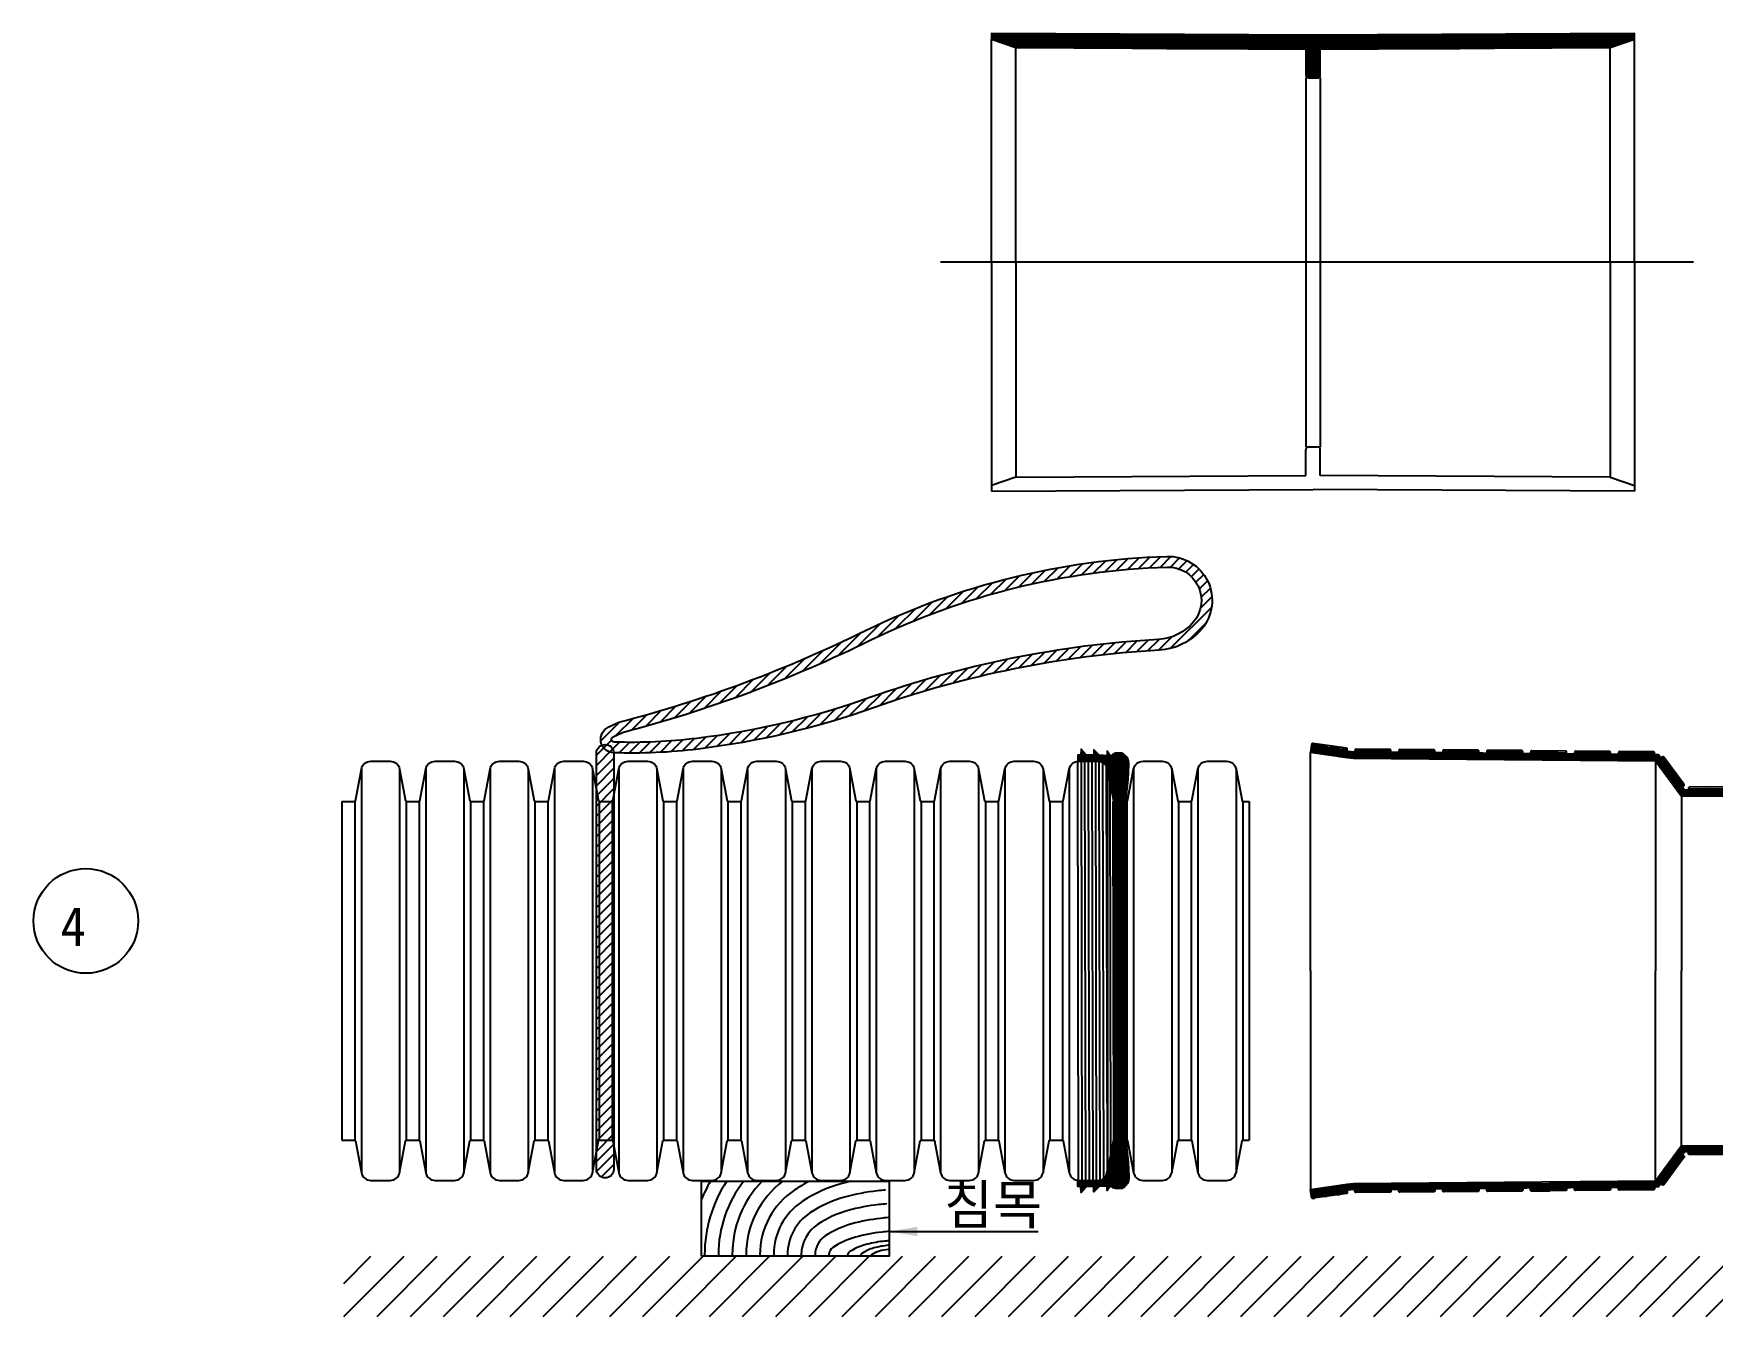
# Model space of a CAD drawing. Header units: inches. Extents: x 15 to 329, y 6 to 106.
# Drawn here: x 261.27 to 287.02, y 53.13 to 72.81 of the extents above; entities that cross this region are included whole.
import ezdxf

# ---------------------------------------------------------------- set-up
doc = ezdxf.new("R2010")
doc.units = ezdxf.units.IN
doc.header["$MEASUREMENT"] = 0
doc.linetypes.add('CENTER', pattern=[50.8, 31.75, -6.35, 6.35, -6.35])
for name, color, linetype in [('ARHT', 8, 'Continuous'), ('COCN', 1, 'Continuous'), ('CODN', 1, 'Continuous'), ('COMM', 7, 'Continuous'), ('TEXT', 3, 'Continuous')]:
    doc.layers.add(name, color=color, linetype=linetype)
doc.styles.add('돋움', font='DotumChe.TTF')

# ---------------------------------------------------------------- blocks, each defined once
blk = doc.blocks.new('*X11')
at = {"color": 0, "linetype": 'Continuous'}
for p, q in [((592.25, 290), (592.6, 290)), ((679.79, 290), (680.14, 290)), ((592.11, 289.2), (596.18, 289.2)), ((592.14, 289.4), (596.18, 289.4)), ((592.17, 289.6), (595.4, 289.6)), ((592.2, 289.8), (594, 289.8)), ((592.52, 289), (605.99, 289)), ((593.93, 288.8), (630.43, 288.8)), ((595.33, 288.6), (630.96, 288.6)), ((596.87, 288.4), (631.52, 288.4)), ((597.04, 289.2), (601.04, 289.2)), ((601.93, 289.2), (605.93, 289.2)), ((606.77, 289), (610.84, 289)), ((606.82, 289.2), (610.82, 289.2)), ((611.7, 289), (615.72, 289)), ((611.72, 289.2), (615.69, 289.2)), ((616.61, 289), (620.61, 289)), ((616.65, 289.2), (619.62, 289.2)), ((619.53, 288.2), (631.67, 288.2)), ((621.5, 289), (625.5, 289)), ((626.39, 289), (630.39, 289)), ((630.58, 288), (631.82, 288)), ((640.57, 288), (641.81, 288)), ((640.71, 288.2), (652.85, 288.2)), ((640.86, 288.4), (675.52, 288.4)), ((641.42, 288.6), (677.06, 288.6)), ((641.96, 288.8), (678.46, 288.8)), ((641.99, 289), (646, 289)), ((646.88, 289), (650.89, 289)), ((651.78, 289), (655.78, 289)), ((652.76, 289.2), (655.74, 289.2)), ((656.67, 289), (660.68, 289)), ((656.7, 289.2), (660.66, 289.2)), ((661.55, 289), (665.61, 289)), ((661.57, 289.2), (665.56, 289.2)), ((666.4, 289), (679.86, 289)), ((666.45, 289.2), (670.46, 289.2)), ((671.35, 289.2), (675.35, 289.2)), ((676.2, 289.4), (680.24, 289.4)), ((676.21, 289.2), (680.27, 289.2)), ((676.98, 289.6), (680.21, 289.6)), ((678.38, 289.8), (680.19, 289.8)), ((630.72, 287.8), (631.97, 287.8)), ((630.87, 287.6), (632.12, 287.6)), ((631.02, 287.4), (632.27, 287.4)), ((631.17, 287.2), (632.41, 287.2)), ((631.32, 287), (632.56, 287)), ((631.46, 286.8), (632.71, 286.8)), ((631.61, 286.6), (632.86, 286.6)), ((631.76, 286.4), (633.01, 286.4)), ((631.91, 286.2), (633.15, 286.2)), ((639.23, 286.2), (640.48, 286.2)), ((639.38, 286.4), (640.63, 286.4)), ((639.53, 286.6), (640.77, 286.6)), ((639.68, 286.8), (640.92, 286.8)), ((639.82, 287), (641.07, 287)), ((639.97, 287.2), (641.22, 287.2)), ((640.12, 287.4), (641.37, 287.4)), ((640.27, 287.6), (641.51, 287.6)), ((640.42, 287.8), (641.66, 287.8)), ((632.06, 286), (633.3, 286)), ((632.21, 285.8), (633.45, 285.8)), ((632.35, 285.6), (633.6, 285.6)), ((632.5, 285.4), (633.71, 285.4)), ((632.65, 285.2), (633.53, 285.2)), ((632.8, 285), (633.63, 285)), ((632.95, 284.8), (639.44, 284.8)), ((633.09, 284.6), (639.29, 284.6)), ((633.24, 284.4), (639.14, 284.4)), ((634.19, 285), (638.19, 285)), ((638.68, 285.4), (639.88, 285.4)), ((638.76, 285), (639.59, 285)), ((638.79, 285.6), (640.03, 285.6)), ((638.85, 285.2), (639.74, 285.2)), ((638.94, 285.8), (640.18, 285.8)), ((639.08, 286), (640.33, 286)), ((633.39, 284.2), (639, 284.2)), ((633.24, 245), (639.15, 245)), ((633.38, 245.2), (639, 245.2)), ((631.9, 243.2), (633.15, 243.2)), ((632.05, 243.4), (633.3, 243.4)), ((632.2, 243.6), (633.44, 243.6)), ((632.35, 243.8), (633.59, 243.8)), ((632.5, 244), (633.71, 244)), ((632.64, 244.2), (633.53, 244.2)), ((632.79, 244.4), (633.62, 244.4)), ((632.94, 244.6), (639.45, 244.6)), ((633.09, 244.8), (639.3, 244.8)), ((634.19, 244.4), (638.19, 244.4)), ((638.68, 244), (639.89, 244)), ((638.76, 244.4), (639.59, 244.4)), ((638.79, 243.8), (640.04, 243.8)), ((638.85, 244.2), (639.74, 244.2)), ((638.94, 243.6), (640.19, 243.6)), ((639.09, 243.4), (640.33, 243.4)), ((639.24, 243.2), (640.48, 243.2)), ((630.57, 241.4), (631.82, 241.4)), ((630.72, 241.6), (631.96, 241.6)), ((630.87, 241.8), (632.11, 241.8)), ((631.01, 242), (632.26, 242)), ((631.16, 242.2), (632.41, 242.2)), ((631.31, 242.4), (632.56, 242.4)), ((631.46, 242.6), (632.7, 242.6)), ((631.61, 242.8), (632.85, 242.8)), ((631.76, 243), (633, 243)), ((639.39, 243), (640.63, 243)), ((639.53, 242.8), (640.78, 242.8)), ((639.68, 242.6), (640.93, 242.6)), ((639.83, 242.4), (641.08, 242.4)), ((639.98, 242.2), (641.22, 242.2)), ((640.13, 242), (641.37, 242)), ((640.27, 241.8), (641.52, 241.8)), ((640.42, 241.6), (641.67, 241.6)), ((640.57, 241.4), (641.82, 241.4)), ((592.12, 240.2), (596.18, 240.2)), ((592.14, 240), (596.18, 240)), ((592.17, 239.8), (595.35, 239.8)), ((592.2, 239.6), (593.95, 239.6)), ((592.25, 239.4), (592.55, 239.4)), ((592.47, 240.4), (605.98, 240.4)), ((593.87, 240.6), (630.42, 240.6)), ((595.27, 240.8), (630.96, 240.8)), ((596.8, 241), (631.52, 241)), ((597.04, 240.2), (601.04, 240.2)), ((601.93, 240.2), (605.93, 240.2)), ((606.78, 240.4), (610.83, 240.4)), ((606.82, 240.2), (610.82, 240.2)), ((611.71, 240.4), (615.72, 240.4)), ((611.73, 240.2), (615.68, 240.2)), ((616.61, 240.4), (620.61, 240.4)), ((616.66, 240.2), (618.76, 240.2)), ((618.67, 241.2), (631.67, 241.2)), ((621.5, 240.4), (625.5, 240.4)), ((626.39, 240.4), (630.39, 240.4)), ((640.72, 241.2), (653.72, 241.2)), ((640.87, 241), (675.59, 241)), ((641.43, 240.8), (677.11, 240.8)), ((641.96, 240.6), (678.51, 240.6)), ((641.99, 240.4), (646, 240.4)), ((646.88, 240.4), (650.89, 240.4)), ((651.78, 240.4), (655.78, 240.4)), ((653.63, 240.2), (655.73, 240.2)), ((656.67, 240.4), (660.68, 240.4)), ((656.71, 240.2), (660.66, 240.2)), ((661.55, 240.4), (665.6, 240.4)), ((661.57, 240.2), (665.56, 240.2)), ((666.41, 240.4), (679.92, 240.4)), ((666.45, 240.2), (670.46, 240.2)), ((671.35, 240.2), (675.35, 240.2)), ((676.2, 240), (680.24, 240)), ((676.21, 240.2), (680.27, 240.2)), ((677.04, 239.8), (680.21, 239.8)), ((678.44, 239.6), (680.18, 239.6)), ((679.84, 239.4), (680.13, 239.4))]:
    blk.add_line(p, q, dxfattribs=at)
blk = doc.blocks.new('*X7')
at = {"color": 0, "linetype": 'Continuous'}
for p, q in [((678.33, 392.66), (679.78, 394.11)), ((678.33, 391.24), (680.6, 393.51)), ((678.33, 389.83), (680.75, 392.25)), ((678.33, 388.41), (680.75, 390.84)), ((678.33, 387), (680.75, 389.42)), ((678.33, 385.59), (680.75, 388.01)), ((678.33, 384.17), (680.75, 386.6)), ((678.33, 382.76), (680.75, 385.18)), ((678.33, 381.34), (680.75, 383.77)), ((678.33, 379.93), (680.75, 382.35)), ((678.33, 378.51), (680.75, 380.94)), ((678.33, 377.1), (680.75, 379.52)), ((678.33, 375.69), (680.75, 378.11)), ((678.33, 374.27), (680.75, 376.7)), ((678.33, 372.86), (680.75, 375.28)), ((678.33, 371.44), (680.75, 373.87)), ((678.33, 370.03), (680.75, 372.45)), ((678.33, 368.61), (680.75, 371.04)), ((678.33, 367.2), (680.75, 369.62)), ((678.33, 365.79), (680.75, 368.21)), ((678.33, 364.37), (680.75, 366.8)), ((678.33, 362.96), (680.75, 365.38)), ((678.33, 361.54), (680.75, 363.97)), ((678.33, 360.13), (680.75, 362.55)), ((678.33, 358.72), (680.75, 361.14)), ((678.33, 357.3), (680.75, 359.73)), ((678.33, 355.89), (680.75, 358.31)), ((678.33, 354.47), (680.75, 356.9)), ((678.33, 353.06), (680.75, 355.48)), ((678.33, 351.64), (680.75, 354.07)), ((678.33, 350.23), (680.75, 352.65)), ((678.33, 348.82), (680.75, 351.24)), ((678.33, 347.4), (680.75, 349.83)), ((678.33, 345.99), (680.75, 348.41)), ((678.33, 344.57), (680.75, 347)), ((678.33, 343.16), (680.75, 345.58)), ((678.33, 341.74), (680.75, 344.17)), ((678.33, 340.33), (680.75, 342.75)), ((678.33, 338.92), (680.75, 341.34)), ((678.33, 337.5), (680.75, 339.93)), ((678.33, 336.09), (680.75, 338.51)), ((678.36, 334.71), (680.75, 337.1)), ((679, 333.93), (680.75, 335.68))]:
    blk.add_line(p, q, dxfattribs=at)
blk = doc.blocks.new('*X5')
at = {"color": 0, "linetype": 'Continuous'}
for p, q in [((941, 571.55), (941, 573.16)), ((941.2, 571.55), (941.2, 572.93)), ((942.8, 571.55), (942.8, 573.03)), ((943, 571.55), (943, 572.84)), ((944.6, 570.14), (944.6, 572.94)), ((946, 565.96), (946, 572.73)), ((940.6, 571.55), (940.6, 572.41)), ((940.8, 571.55), (940.8, 572.41)), ((941.4, 571.55), (941.4, 572.71)), ((941.6, 571.55), (941.6, 572.48)), ((941.8, 571.55), (941.8, 572.45)), ((942, 571.55), (942, 572.44)), ((942.2, 571.55), (942.2, 572.42)), ((942.4, 571.55), (942.4, 572.41)), ((942.6, 571.55), (942.6, 572.4)), ((943.2, 571.55), (943.2, 572.65)), ((943.4, 571.55), (943.4, 572.46)), ((943.6, 571.55), (943.6, 572.39)), ((943.8, 571.54), (943.8, 572.38)), ((944, 571.47), (944, 572.37)), ((944.2, 571.33), (944.2, 572.36)), ((944.4, 571.01), (944.4, 572.34)), ((944.8, 569.26), (944.8, 572.62)), ((945, 568.36), (945, 572.33)), ((945.2, 567.43), (945.2, 572.4)), ((945.4, 566.5), (945.4, 572.56)), ((945.6, 565.96), (945.6, 572.66)), ((945.8, 565.96), (945.8, 572.71)), ((946.2, 565.96), (946.2, 572.72)), ((946.4, 565.96), (946.4, 572.67)), ((946.6, 565.96), (946.6, 572.67)), ((946.8, 565.96), (946.8, 572.56)), ((947, 565.96), (947, 572.42)), ((947.2, 566.19), (947.2, 572.23)), ((947.4, 568.23), (947.4, 571.94)), ((947.6, 570.99), (947.6, 571.28)), ((945.6, 518.79), (945.6, 565.95)), ((945.8, 518.79), (945.8, 565.95)), ((946, 518.79), (946, 565.95)), ((946.2, 518.79), (946.2, 565.95)), ((946.4, 518.79), (946.4, 565.95)), ((946.6, 518.79), (946.6, 565.95)), ((946.8, 518.79), (946.8, 565.95)), ((947, 518.79), (947, 565.95)), ((945.2, 512.34), (945.2, 517.31)), ((945.4, 512.18), (945.4, 518.24)), ((945.6, 512.08), (945.6, 518.79)), ((945.8, 512.03), (945.8, 518.79)), ((946, 512.01), (946, 518.79)), ((946.2, 512.02), (946.2, 518.79)), ((946.4, 512.07), (946.4, 518.79)), ((946.6, 512.08), (946.6, 518.79)), ((946.8, 512.18), (946.8, 518.79)), ((947, 512.32), (947, 518.79)), ((947.2, 512.51), (947.2, 518.55)), ((944.6, 511.81), (944.6, 514.6)), ((944.8, 512.12), (944.8, 515.48)), ((945, 512.41), (945, 516.38)), ((947.4, 512.8), (947.4, 516.51)), ((940.6, 512.33), (940.6, 513.19)), ((940.8, 512.33), (940.8, 513.19)), ((941, 511.58), (941, 513.19)), ((941.2, 511.81), (941.2, 513.19)), ((941.4, 512.03), (941.4, 513.19)), ((941.6, 512.26), (941.6, 513.19)), ((941.8, 512.29), (941.8, 513.19)), ((942, 512.3), (942, 513.19)), ((942.2, 512.32), (942.2, 513.19)), ((942.4, 512.33), (942.4, 513.19)), ((942.6, 512.34), (942.6, 513.19)), ((942.8, 511.71), (942.8, 513.19)), ((943, 511.9), (943, 513.19)), ((943.2, 512.09), (943.2, 513.19)), ((943.4, 512.28), (943.4, 513.19)), ((943.6, 512.35), (943.6, 513.19)), ((943.8, 512.36), (943.8, 513.2)), ((944, 512.37), (944, 513.27)), ((944.2, 512.39), (944.2, 513.41)), ((944.4, 512.4), (944.4, 513.73)), ((947.6, 513.46), (947.6, 513.75))]:
    blk.add_line(p, q, dxfattribs=at)
blk = doc.blocks.new('*X8')
at = {"color": 0, "linetype": 'Continuous'}
for p, q in [((740.73, 416.88), (742.62, 418.77)), ((742.49, 417.22), (744.33, 419.06)), ((744.2, 417.52), (746, 419.32)), ((745.88, 417.78), (747.64, 419.54)), ((747.53, 418.02), (749.25, 419.74)), ((749.14, 418.22), (750.83, 419.91)), ((750.73, 418.39), (752.39, 420.05)), ((752.29, 418.53), (753.92, 420.16)), ((753.82, 418.65), (755.42, 420.25)), ((755.33, 418.75), (756.91, 420.32)), ((756.82, 418.82), (758.34, 420.34)), ((758.26, 418.84), (759.55, 420.14)), ((759.43, 418.61), (760.58, 419.76)), ((760.39, 418.15), (761.47, 419.23)), ((761.18, 417.53), (762.24, 418.59)), ((729.2, 413.83), (731.49, 416.12)), ((731.27, 414.49), (733.47, 416.69)), ((733.27, 415.07), (735.39, 417.2)), ((735.21, 415.6), (737.27, 417.66)), ((737.1, 416.07), (739.09, 418.07)), ((738.94, 416.5), (740.88, 418.44)), ((761.82, 416.75), (762.9, 417.83)), ((762.29, 415.81), (763.43, 416.95)), ((722.5, 411.37), (725.13, 414)), ((724.83, 412.29), (727.33, 414.79)), ((727.06, 413.11), (729.44, 415.49)), ((762.45, 413.14), (764.05, 414.74)), ((762.56, 414.66), (763.83, 415.93)), ((717.46, 409.16), (720.44, 412.14)), ((720.05, 410.34), (722.84, 413.13)), ((758.24, 407.52), (764.01, 413.28)), ((712.05, 406.58), (715.21, 409.74)), ((714.72, 407.83), (717.91, 411.02)), ((756.59, 407.28), (758.46, 409.14)), ((760.72, 408.58), (763.22, 411.08)), ((706.98, 404.34), (709.89, 407.24)), ((709.48, 405.42), (712.5, 408.44)), ((738.89, 405.14), (740.74, 406.99)), ((740.62, 405.45), (742.43, 407.27)), ((742.31, 405.73), (744.1, 407.52)), ((743.98, 405.98), (745.74, 407.75)), ((745.63, 406.22), (747.36, 407.95)), ((747.25, 406.43), (748.96, 408.14)), ((748.86, 406.62), (750.54, 408.3)), ((750.44, 406.79), (752.11, 408.45)), ((752.01, 406.94), (753.65, 408.58)), ((753.55, 407.07), (755.17, 408.69)), ((755.08, 407.18), (756.68, 408.79)), ((702.22, 402.4), (704.92, 405.1)), ((704.57, 403.34), (707.36, 406.14)), ((727.95, 402.68), (730.03, 404.76)), ((729.86, 403.17), (731.89, 405.21)), ((731.73, 403.63), (733.72, 405.63)), ((733.57, 404.05), (735.52, 406.01)), ((735.37, 404.45), (737.29, 406.36)), ((737.15, 404.81), (739.03, 406.69)), ((695.51, 399.94), (697.98, 402.4)), ((697.69, 400.71), (700.23, 403.25)), ((699.93, 401.53), (702.54, 404.14)), ((719.89, 400.28), (722.2, 402.59)), ((721.98, 400.95), (724.22, 403.2)), ((724.01, 401.57), (726.2, 403.76)), ((726, 402.15), (728.13, 404.28)), ((689.22, 397.89), (691.51, 400.18)), ((691.28, 398.53), (693.62, 400.88)), ((693.37, 399.21), (695.77, 401.62)), ((711.43, 397.47), (713.71, 399.76)), ((713.47, 398.1), (715.85, 400.48)), ((715.58, 398.8), (718.02, 401.23)), ((717.75, 399.56), (720.14, 401.94)), ((681.11, 395.44), (683.47, 397.8)), ((683.28, 396.19), (685.42, 398.34)), ((685.22, 396.72), (687.42, 398.92)), ((687.21, 397.29), (689.44, 399.53)), ((703.77, 395.47), (705.79, 397.49)), ((705.61, 395.9), (707.69, 397.98)), ((707.5, 396.38), (709.64, 398.51)), ((709.44, 396.9), (711.65, 399.11)), ((678.94, 394.68), (681.54, 397.28)), ((691.84, 393.44), (693.56, 395.16)), ((693.45, 393.64), (695.21, 395.4)), ((695.09, 393.86), (696.89, 395.66)), ((696.76, 394.12), (698.59, 395.95)), ((698.46, 394.41), (700.34, 396.28)), ((700.2, 394.73), (702.11, 396.64)), ((701.96, 395.08), (703.93, 397.04)), ((679.35, 393.68), (680.44, 394.77)), ((680.18, 393.1), (681.55, 394.47)), ((681.47, 392.97), (682.95, 394.45)), ((682.86, 392.95), (684.37, 394.46)), ((684.28, 392.96), (685.82, 394.49)), ((685.73, 392.99), (687.3, 394.56)), ((687.21, 393.05), (688.81, 394.66)), ((688.72, 393.15), (690.36, 394.79)), ((690.26, 393.27), (691.94, 394.96))]:
    blk.add_line(p, q, dxfattribs=at)

msp = doc.modelspace()

# ---------------------------------------------------------------- hatches: boundary and pattern name
at = {"layer": 'ARHT', "linetype": 'Continuous'}
h = msp.add_hatch(dxfattribs=at)
h.set_pattern_fill('ANSI31', color=256, scale=0.151346, angle=315, style=0)
h.set_pattern_definition([(0, (180.197897, 67.905239), (5e-18, 0.0189182962), [])])
edge = h.paths.add_edge_path()
edge.add_arc((280.962, 72.172), 0.0454, 270, 360)
edge.add_line((281.008, 72.172), (281.008, 72.567))
edge.add_line((281.008, 72.567), (285.457, 72.59))
edge.add_line((285.457, 72.59), (285.83, 72.722))
edge.add_line((285.83, 72.722), (285.83, 72.806))
edge.add_line((285.83, 72.806), (280.898, 72.782))
edge.add_line((280.898, 72.782), (275.966, 72.806))
edge.add_line((275.966, 72.806), (275.966, 72.722))
edge.add_line((275.966, 72.722), (276.339, 72.59))
edge.add_line((276.339, 72.59), (280.789, 72.567))
edge.add_line((280.789, 72.567), (280.789, 72.172))
edge.add_arc((280.834, 72.172), 0.0454, 180, 270)
edge.add_line((280.834, 72.126), (280.962, 72.126))
h = msp.add_hatch(dxfattribs=at)
h.set_pattern_fill('ANSI31', color=256, scale=2.882788, style=0)
h.set_pattern_definition([(45, (16.45747, 14.02185), (-0.25480487, 0.25480487), [])])
h.paths.add_polyline_path([(266.029, 53.128), (308.083, 53.128), (308.083, 54.05), (266.028, 54.05)])

# ---------------------------------------------------------------- linework, layer by layer
for p, q in [((275.966, 69.297), (275.966, 72.722)), ((285.83, 69.297), (285.83, 72.722)), ((276.339, 69.297), (276.339, 72.59)), ((285.457, 69.297), (285.457, 72.59)), ((280.789, 72.126), (280.789, 66.467)), ((281.008, 72.126), (281.008, 66.467)), ((275.966, 69.297), (275.966, 65.872)), ((276.339, 69.297), (276.339, 66.003)), ((285.457, 69.297), (285.457, 66.003)), ((285.83, 69.297), (285.83, 65.872)), ((266.3, 61.524), (266.3, 55.333)), ((266.885, 61.524), (266.885, 55.333)), ((267.287, 61.524), (267.287, 55.333)), ((267.872, 61.524), (267.872, 55.333)), ((268.274, 61.524), (268.274, 55.333)), ((268.859, 61.524), (268.859, 55.333)), ((269.261, 61.524), (269.261, 55.333)), ((269.846, 61.524), (269.846, 55.333)), ((270.248, 61.524), (270.248, 55.333)), ((270.833, 61.524), (270.833, 55.333)), ((271.235, 61.524), (271.235, 55.333)), ((271.82, 61.524), (271.82, 55.333)), ((272.223, 61.524), (272.223, 55.333)), ((272.807, 61.524), (272.807, 55.333)), ((273.21, 61.524), (273.21, 55.333)), ((273.794, 61.524), (273.794, 55.333)), ((274.197, 61.524), (274.197, 55.333)), ((274.781, 61.524), (274.781, 55.333)), ((275.184, 61.524), (275.184, 55.333)), ((275.768, 61.524), (275.768, 55.333)), ((276.171, 61.524), (276.171, 55.333)), ((276.755, 61.524), (276.755, 55.333)), ((277.158, 61.524), (277.158, 55.333)), ((277.742, 61.524), (277.742, 55.333)), ((278.145, 61.524), (278.145, 55.333)), ((278.729, 61.524), (278.729, 55.333)), ((279.132, 61.524), (279.132, 55.333)), ((279.716, 61.524), (279.716, 55.333)), ((266.001, 61.027), (266.001, 55.831)), ((266.198, 61.027), (266.198, 55.831)), ((266.988, 61.027), (266.988, 55.831)), ((267.185, 61.027), (267.185, 55.831)), ((267.975, 61.027), (267.975, 55.831)), ((268.172, 61.027), (268.172, 55.831)), ((268.962, 61.027), (268.962, 55.831)), ((269.159, 61.027), (269.159, 55.831)), ((269.949, 61.027), (269.949, 55.831)), ((270.146, 61.027), (270.146, 55.831)), ((270.936, 61.027), (270.936, 55.831)), ((271.133, 61.027), (271.133, 55.831)), ((271.923, 61.027), (271.923, 55.831)), ((272.12, 61.027), (272.12, 55.831)), ((272.91, 61.027), (272.91, 55.831)), ((273.107, 61.027), (273.107, 55.831)), ((273.897, 61.027), (273.897, 55.831)), ((274.094, 61.027), (274.094, 55.831)), ((274.884, 61.027), (274.884, 55.831)), ((275.081, 61.027), (275.081, 55.831)), ((275.871, 61.027), (275.871, 55.831)), ((276.068, 61.027), (276.068, 55.831)), ((276.858, 61.027), (276.858, 55.831)), ((277.055, 61.027), (277.055, 55.831)), ((277.845, 61.027), (277.845, 55.831)), ((277.845, 61.027), (277.845, 55.831)), ((278.042, 61.027), (278.042, 55.831)), ((278.832, 61.027), (278.832, 55.831)), ((279.029, 61.027), (279.029, 55.831)), ((279.819, 61.027), (279.819, 55.831)), ((279.917, 61.027), (279.917, 55.831))]:
    msp.add_line(p, q, dxfattribs=at)
for points in [[(277.302, 55.214), (277.288, 61.643)], [(277.357, 55.214), (277.343, 61.644)], [(277.412, 55.214), (277.398, 61.644)], [(277.467, 55.214), (277.453, 61.644)], [(277.467, 55.214), (277.453, 61.644)], [(277.522, 55.214), (277.508, 61.644)], [(277.577, 55.214), (277.563, 61.644)], [(277.632, 55.214), (277.618, 61.644)], [(277.687, 55.229), (277.673, 61.644)], [(277.742, 55.365), (277.728, 61.552)], [(277.796, 55.61), (277.784, 61.305)]]:
    msp.add_lwpolyline(points, dxfattribs=at)
for points in [[(271.653, 55.201, 0.033979), (271.519, 54.926, 0.04549)], [(271.903, 55.201, 0.14718), (271.564, 54.074, 0.002965), (271.564, 54.05, 0.04549)], [(272.164, 55.201, 0.167364), (271.776, 54.074, 0.003309), (271.776, 54.05, 0.04549)], [(272.445, 55.201, 0.195012), (271.988, 54.074, 0.003743), (271.988, 54.05, 0.04549)], [(272.765, 55.201, 0.236693), (272.2, 54.074, 0.004307), (272.2, 54.05, 0.04549)], [(273.172, 55.201, 0.02903), (272.946, 55.069, 0.251341), (272.412, 54.074, 0.005072), (272.412, 54.05, 0.04549)], [(273.815, 55.201, 0.011856), (273.652, 55.161, 0.07957), (273.063, 54.893, 0.251341), (272.624, 54.074, 0.006167), (272.624, 54.05, 0.04549)], [(274.339, 55.067, 0.005567), (274.214, 55.054, 0.038736), (273.708, 54.956, 0.07957), (273.18, 54.716, 0.251341), (272.836, 54.074, 0.007866), (272.836, 54.05, 0.04549)], [(274.358, 54.855, 0.005567), (274.238, 54.843, 0.038736), (273.764, 54.752, 0.07957), (273.298, 54.539, 0.251341), (273.048, 54.074, 0.010856), (273.049, 54.05, 0.04549)], [(274.378, 54.644, 0.005567), (274.262, 54.632, 0.038736), (273.821, 54.547, 0.07957), (273.415, 54.363, 0.251341), (273.26, 54.074, 0.017519), (273.261, 54.05, 0.04549)], [(274.397, 54.433, 0.005567), (274.286, 54.422, 0.038736), (273.877, 54.343, 0.07957), (273.532, 54.186, 0.251341), (273.472, 54.074, 0.04549), (273.474, 54.05, 0.07957)], [(274.397, 54.289, 0.007522), (274.297, 54.279, 0.038736), (274.024, 54.227, 0.07957), (273.794, 54.122, 0.24465), (273.754, 54.05, 0.251341)], [(274.397, 54.222, 0.001556), (274.38, 54.22, 0.038736), (274.162, 54.178, 0.07957), (273.978, 54.094, 0.194629), (273.948, 54.05, 0.251341)], [(274.397, 54.157, 0.002242), (274.382, 54.156, 0.038736), (274.246, 54.129, 0.07957), (274.131, 54.077, 0.191113), (274.112, 54.05, 0.251341)]]:
    msp.add_lwpolyline(points, format="xyb", dxfattribs=at)
at = {"layer": 'COCN', "linetype": 'CENTER', "ltscale": 10}
msp.add_line((286.731, 69.297), (275.181, 69.297), dxfattribs=at)
at = {"layer": 'CODN', "linetype": 'Continuous'}
msp.add_line((274.397, 54.431), (276.683, 54.431), dxfattribs=at)
at = {"layer": 'CODN'}
msp.add_circle((262.074, 59.194), 0.803, dxfattribs=at)
at = {"layer": 'CODN', "linetype": 'Continuous'}
msp.add_solid([(274.829, 54.359), (274.829, 54.504), (274.397, 54.431)], dxfattribs=at)
at = {"layer": 'COMM'}
for p, q in [((280.834, 66.467), (280.962, 66.467)), ((280.789, 66.027), (280.789, 66.422)), ((281.008, 66.027), (281.008, 66.422)), ((276.339, 66.003), (275.966, 65.872)), ((276.339, 66.003), (280.789, 66.027)), ((285.457, 66.003), (281.008, 66.027)), ((285.457, 66.003), (285.83, 65.872)), ((275.966, 65.872), (275.966, 65.788)), ((275.966, 65.788), (280.898, 65.812)), ((285.83, 65.788), (280.898, 65.812)), ((285.83, 65.872), (285.83, 65.788)), ((280.86, 58.429), (280.86, 61.783)), ((286.148, 61.651), (286.148, 58.429)), ((286.55, 61.109), (286.55, 58.429)), ((280.86, 58.429), (280.86, 55.075)), ((286.148, 55.206), (286.148, 58.429)), ((286.55, 55.748), (286.55, 58.429))]:
    msp.add_line(p, q, dxfattribs=at)
for points in [[(280.962, 72.126, 0.414214), (281.008, 72.172), (281.008, 72.567), (285.457, 72.59), (285.83, 72.722), (285.83, 72.806), (280.898, 72.782), (275.966, 72.806), (275.966, 72.722), (276.339, 72.59), (280.789, 72.567), (280.789, 72.172, 0.414214), (280.834, 72.126)], [(270.305, 62.087, 0.051172), (274.114, 63.506, -0.105305), (278.657, 64.622, -0.649262), (279.064, 63.78, -0.205755), (278.527, 63.512, 0.070843), (274.101, 62.62, -0.054588), (271.447, 61.995, -0.038682), (270.176, 61.938, -0.810965), (270.162, 62.019)], [(270.171, 57.433), (270.171, 55.379, -0.946222), (269.904, 55.379), (269.904, 57.433), (269.904, 61.773, -0.946222), (270.171, 61.773)]]:
    msp.add_lwpolyline(points, format="xyb", close=True, dxfattribs=at)
for points in [[(270.249, 62.243, 0.051377), (274.041, 63.654, -0.10532), (278.652, 64.787, -0.649262), (279.19, 63.674, -0.205755), (278.537, 63.347, 0.070843), (274.156, 62.464, -0.054588), (271.467, 61.831, -0.038682), (270.171, 61.773, -0.797913), (270.094, 62.17), (270.249, 62.243)], [(277.615, 61.643), (277.63, 61.643, -0.388398), (277.724, 61.573), (277.778, 61.333), (277.842, 61.036, 0.360911), (277.853, 61.027), (278.016, 61.027), (278.028, 61.036), (278.06, 61.365), (278.074, 61.588, 0.314516), (277.963, 61.766), (277.941, 61.766, 0.311097), (277.802, 61.729), (277.785, 61.729), (277.741, 61.798), (277.74, 61.729), (277.618, 61.736), (277.534, 61.817), (277.536, 61.736), (277.415, 61.743), (277.339, 61.829), (277.336, 61.738), (277.291, 61.738), (277.288, 61.643), (277.615, 61.643, -0.026296), (277.63, 61.643)], [(287.193, 61.247), (286.932, 61.249), (286.672, 61.247, 0.414214), (286.657, 61.232), (286.657, 61.217, -0.414214), (286.642, 61.201), (286.596, 61.201), (286.568, 61.238, -0.414214), (286.571, 61.259), (286.584, 61.268, 0.414214), (286.587, 61.29), (286.277, 61.708, 0.414214), (286.256, 61.711), (286.243, 61.702, -0.414214), (286.222, 61.705), (286.195, 61.742), (286.149, 61.743, -0.414214), (286.134, 61.758), (286.134, 61.774, 0.414214), (286.119, 61.789), (285.598, 61.793, 0.414214), (285.583, 61.778), (285.582, 61.763, -0.414214), (285.567, 61.748), (285.521, 61.748), (285.475, 61.749, -0.414214), (285.46, 61.764), (285.46, 61.779, 0.414214), (285.445, 61.795), (284.924, 61.799, 0.414214), (284.909, 61.784), (284.909, 61.769, -0.414214), (284.893, 61.754), (284.847, 61.754), (284.801, 61.755, -0.414214), (284.786, 61.77), (284.786, 61.785, 0.414214), (284.771, 61.801), (284.251, 61.805, 0.414214), (284.235, 61.79), (284.235, 61.775, -0.414214), (284.22, 61.76), (284.174, 61.76), (284.128, 61.76, -0.414214), (284.113, 61.776), (284.113, 61.791, 0.414214), (284.098, 61.807), (283.577, 61.811, 0.414214), (283.562, 61.796), (283.561, 61.781, -0.414214), (283.546, 61.765), (283.5, 61.766), (283.454, 61.766, -0.414214), (283.439, 61.782), (283.439, 61.797, 0.414214), (283.424, 61.812), (282.903, 61.817, 0.414214), (282.888, 61.802), (282.888, 61.787, -0.414214), (282.872, 61.771), (282.826, 61.772), (282.78, 61.772, -0.414214), (282.765, 61.788), (282.765, 61.803, 0.414214), (282.75, 61.818), (282.23, 61.823, 0.414214), (282.214, 61.808), (282.214, 61.792, -0.414214), (282.199, 61.777), (282.153, 61.778), (282.107, 61.778, -0.414214), (282.092, 61.793), (282.092, 61.809, 0.414214), (282.077, 61.824), (281.556, 61.829, 0.414214), (281.541, 61.814), (281.54, 61.798, -0.414214), (281.525, 61.783), (281.479, 61.787), (281.434, 61.794, -0.414214), (281.421, 61.811), (281.423, 61.826, 0.414214), (281.41, 61.843), (280.895, 61.917, 0.414214), (280.877, 61.904), (280.875, 61.889), (280.86, 61.783), (281.421, 61.703), (281.52, 61.691), (286.148, 61.651), (286.55, 61.109), (286.933, 61.111)], [(266.001, 61.027), (266.099, 61.027), (266.198, 61.027, 0.360911), (266.209, 61.036), (266.3, 61.524, -0.360911), (266.444, 61.644), (266.741, 61.644, -0.360911), (266.885, 61.524), (266.976, 61.036, 0.360911), (266.988, 61.027), (267.086, 61.027), (267.185, 61.027, 0.360911), (267.196, 61.036), (267.287, 61.524, -0.360911), (267.431, 61.644), (267.728, 61.644, -0.360911), (267.872, 61.524), (267.963, 61.036, 0.360911), (267.975, 61.027), (268.073, 61.027), (268.172, 61.027, 0.360911), (268.183, 61.036), (268.274, 61.524, -0.360911), (268.418, 61.644), (268.715, 61.644, -0.360911), (268.859, 61.524), (268.951, 61.036, 0.360911), (268.962, 61.027), (269.06, 61.027), (269.159, 61.027, 0.360911), (269.17, 61.036), (269.261, 61.524, -0.360911), (269.405, 61.644), (269.702, 61.644, -0.360911), (269.846, 61.524), (269.938, 61.036, 0.360911), (269.949, 61.027), (270.047, 61.027), (270.146, 61.027, 0.360911), (270.157, 61.036), (270.248, 61.524, -0.360911), (270.392, 61.644), (270.689, 61.644, -0.360911), (270.833, 61.524), (270.925, 61.036, 0.360911), (270.936, 61.027), (271.034, 61.027), (271.133, 61.027, 0.360911), (271.144, 61.036), (271.235, 61.524, -0.360911), (271.379, 61.644), (271.676, 61.644, -0.360911), (271.82, 61.524), (271.912, 61.036, 0.360911), (271.923, 61.027), (272.021, 61.027), (272.12, 61.027, 0.360911), (272.131, 61.036), (272.223, 61.524, -0.360911), (272.367, 61.644), (272.663, 61.644, -0.360911), (272.807, 61.524), (272.899, 61.036, 0.360911), (272.91, 61.027), (273.008, 61.027), (273.107, 61.027, 0.360911), (273.118, 61.036), (273.21, 61.524, -0.360911), (273.354, 61.644), (273.65, 61.644, -0.360911), (273.794, 61.524), (273.886, 61.036, 0.360911), (273.897, 61.027), (273.995, 61.027), (274.094, 61.027, 0.360911), (274.105, 61.036), (274.197, 61.524, -0.360911), (274.341, 61.644), (274.637, 61.644, -0.360911), (274.781, 61.524), (274.873, 61.036, 0.360911), (274.884, 61.027), (274.982, 61.027), (275.081, 61.027, 0.360911), (275.092, 61.036), (275.184, 61.524, -0.360911), (275.328, 61.644), (275.624, 61.644, -0.360911), (275.768, 61.524), (275.86, 61.036, 0.360911), (275.871, 61.027), (275.969, 61.027), (276.068, 61.027, 0.360911), (276.079, 61.036), (276.171, 61.524, -0.360911), (276.315, 61.644), (276.611, 61.644, -0.360911), (276.755, 61.524), (276.847, 61.036, 0.360911), (276.858, 61.027), (276.956, 61.027), (277.055, 61.027, 0.360911), (277.066, 61.036), (277.158, 61.524, -0.360911), (277.302, 61.644), (277.598, 61.644, -0.360911), (277.742, 61.524), (277.834, 61.036, 0.360911), (277.845, 61.027), (277.943, 61.027), (278.042, 61.027, 0.360911), (278.053, 61.036), (278.145, 61.524, -0.360911), (278.289, 61.644), (278.585, 61.644, -0.360911), (278.729, 61.524), (278.821, 61.036, 0.360911), (278.832, 61.027), (278.93, 61.027), (279.029, 61.027, 0.360911), (279.04, 61.036), (279.132, 61.524, -0.360911), (279.276, 61.644), (279.572, 61.644, -0.360911), (279.716, 61.524), (279.808, 61.036, 0.360911), (279.819, 61.027), (279.917, 61.027)], [(266.001, 55.831), (266.099, 55.831), (266.198, 55.831, -0.360911), (266.209, 55.821), (266.3, 55.333, 0.360911), (266.444, 55.214), (266.741, 55.214, 0.360911), (266.885, 55.333), (266.976, 55.821, -0.360911), (266.988, 55.831), (267.086, 55.831), (267.185, 55.831, -0.360911), (267.196, 55.821), (267.287, 55.333, 0.360911), (267.431, 55.214), (267.728, 55.214, 0.360911), (267.872, 55.333), (267.963, 55.821, -0.360911), (267.975, 55.831), (268.073, 55.831), (268.172, 55.831, -0.360911), (268.183, 55.821), (268.274, 55.333, 0.360911), (268.418, 55.214), (268.715, 55.214, 0.360911), (268.859, 55.333), (268.951, 55.821, -0.360911), (268.962, 55.831), (269.06, 55.831), (269.159, 55.831, -0.360911), (269.17, 55.821), (269.261, 55.333, 0.360911), (269.405, 55.214), (269.702, 55.214, 0.360911), (269.846, 55.333), (269.938, 55.821, -0.360911), (269.949, 55.831), (270.047, 55.831), (270.146, 55.831, -0.360911), (270.157, 55.821), (270.248, 55.333, 0.360911), (270.392, 55.214), (270.689, 55.214, 0.360911), (270.833, 55.333), (270.925, 55.821, -0.360911), (270.936, 55.831), (271.034, 55.831), (271.133, 55.831, -0.360911), (271.144, 55.821), (271.235, 55.333, 0.360911), (271.379, 55.214), (271.676, 55.214, 0.360911), (271.82, 55.333), (271.912, 55.821, -0.360911), (271.923, 55.831), (272.021, 55.831), (272.12, 55.831, -0.360911), (272.131, 55.821), (272.223, 55.333, 0.360911), (272.367, 55.214), (272.663, 55.214, 0.360911), (272.807, 55.333), (272.899, 55.821, -0.360911), (272.91, 55.831), (273.008, 55.831), (273.107, 55.831, -0.360911), (273.118, 55.821), (273.21, 55.333, 0.360911), (273.354, 55.214), (273.65, 55.214, 0.360911), (273.794, 55.333), (273.886, 55.821, -0.360911), (273.897, 55.831), (273.995, 55.831), (274.094, 55.831, -0.360911), (274.105, 55.821), (274.197, 55.333, 0.360911), (274.341, 55.214), (274.637, 55.214, 0.360911), (274.781, 55.333), (274.873, 55.821, -0.360911), (274.884, 55.831), (274.982, 55.831), (275.081, 55.831, -0.360911), (275.092, 55.821), (275.184, 55.333, 0.360911), (275.328, 55.214), (275.624, 55.214, 0.360911), (275.768, 55.333), (275.86, 55.821, -0.360911), (275.871, 55.831), (275.969, 55.831), (276.068, 55.831, -0.360911), (276.079, 55.821), (276.171, 55.333, 0.360911), (276.315, 55.214), (276.611, 55.214, 0.360911), (276.755, 55.333), (276.847, 55.821, -0.360911), (276.858, 55.831), (276.956, 55.831), (277.055, 55.831, -0.360911), (277.066, 55.821), (277.158, 55.333, 0.360911), (277.302, 55.214), (277.598, 55.214, 0.360911), (277.742, 55.333), (277.834, 55.821, -0.360911), (277.845, 55.831), (277.943, 55.831), (278.042, 55.831, -0.360911), (278.053, 55.821), (278.145, 55.333, 0.360911), (278.289, 55.214), (278.585, 55.214, 0.360911), (278.729, 55.333), (278.821, 55.821, -0.360911), (278.832, 55.831), (278.93, 55.831), (279.029, 55.831, -0.360911), (279.04, 55.821), (279.132, 55.333, 0.360911), (279.276, 55.214), (279.572, 55.214, 0.360911), (279.716, 55.333), (279.808, 55.821, -0.360911), (279.819, 55.831), (279.917, 55.831)], [(277.615, 55.214), (277.63, 55.215, 0.388398), (277.724, 55.284), (277.778, 55.524), (277.842, 55.821, -0.360911), (277.853, 55.831), (278.016, 55.831), (278.028, 55.821), (278.06, 55.493), (278.074, 55.27, -0.314516), (277.963, 55.091), (277.941, 55.091, -0.311097), (277.802, 55.128), (277.785, 55.128), (277.741, 55.059), (277.74, 55.128), (277.618, 55.121), (277.534, 55.04), (277.536, 55.121), (277.415, 55.114), (277.339, 55.028), (277.336, 55.119), (277.291, 55.119), (277.288, 55.214), (277.615, 55.214, 0.026296), (277.63, 55.215)], [(287.193, 55.61), (286.932, 55.609), (286.672, 55.61, -0.414214), (286.657, 55.625), (286.657, 55.641, 0.414214), (286.642, 55.656), (286.596, 55.656), (286.568, 55.619, 0.414214), (286.571, 55.598), (286.584, 55.589, -0.414214), (286.587, 55.568), (286.277, 55.149, -0.414214), (286.256, 55.146), (286.243, 55.155, 0.414214), (286.222, 55.152), (286.195, 55.115), (286.149, 55.115, 0.414214), (286.134, 55.099), (286.134, 55.084, -0.414214), (286.119, 55.068), (285.598, 55.064, -0.414214), (285.583, 55.079), (285.582, 55.094, 0.414214), (285.567, 55.11), (285.521, 55.109), (285.475, 55.109, 0.414214), (285.46, 55.093), (285.46, 55.078, -0.414214), (285.445, 55.063), (284.924, 55.058, -0.414214), (284.909, 55.073), (284.909, 55.088, 0.414214), (284.893, 55.104), (284.847, 55.103), (284.801, 55.103, 0.414214), (284.786, 55.087), (284.786, 55.072, -0.414214), (284.771, 55.057), (284.251, 55.052, -0.414214), (284.235, 55.067), (284.235, 55.083, 0.414214), (284.22, 55.098), (284.174, 55.097), (284.128, 55.097, 0.414214), (284.113, 55.082), (284.113, 55.066, -0.414214), (284.098, 55.051), (283.577, 55.046, -0.414214), (283.562, 55.061), (283.561, 55.077, 0.414214), (283.546, 55.092), (283.5, 55.091), (283.454, 55.091, 0.414214), (283.439, 55.076), (283.439, 55.06, -0.414214), (283.424, 55.045), (282.903, 55.04, -0.414214), (282.888, 55.056), (282.888, 55.071, 0.414214), (282.872, 55.086), (282.826, 55.086), (282.78, 55.085, 0.414214), (282.765, 55.07), (282.765, 55.054, -0.414214), (282.75, 55.039), (282.23, 55.034, -0.414214), (282.214, 55.05), (282.214, 55.065, 0.414214), (282.199, 55.08), (282.153, 55.08), (282.107, 55.079, 0.414214), (282.092, 55.064), (282.092, 55.049, -0.414214), (282.077, 55.033), (281.556, 55.029, -0.414214), (281.541, 55.044), (281.54, 55.059, 0.414214), (281.525, 55.074), (281.479, 55.07), (281.434, 55.064, 0.414214), (281.421, 55.046), (281.423, 55.031, -0.414214), (281.41, 55.014), (280.895, 54.94, -0.414214), (280.877, 54.953), (280.875, 54.969), (280.86, 55.075), (281.421, 55.155), (281.52, 55.166), (286.148, 55.206), (286.55, 55.748), (286.933, 55.747)]]:
    msp.add_lwpolyline(points, format="xyb", dxfattribs=at)
for points in [[(286.932, 61.111), (287.315, 61.109)], [(286.932, 55.747), (287.315, 55.748)]]:
    msp.add_lwpolyline(points, dxfattribs=at)
for points in [[(277.831, 61.027), (278.028, 61.027), (278.028, 55.831), (277.84, 55.831)], [(271.519, 54.05), (271.519, 55.201), (274.397, 55.201), (274.397, 54.05)]]:
    msp.add_lwpolyline(points, close=True, dxfattribs=at)
for centre, start, end in [((280.834, 66.422), 90, 180), ((280.962, 66.422), 0, 90)]:
    msp.add_arc(centre, 0.0454, start, end, dxfattribs=at)

# ---------------------------------------------------------------- block references
at = {"layer": 'ARHT', "linetype": 'Continuous'}
for name, p, xscale, yscale, zscale in [('*X8', (195.18, 18.481), 0.1101587104798282, 0.1101587104798282, 0.1101587104798282), ('*X7', (195.18, 18.481), 0.1101587104798282, 0.1101587104798282, 0.1101587104798282), ('*X5', (173.687, -1.318), 0.1101587104798282, 0.1101587104798282, 0.1101587104798282), ('*X11', (199.329, 21.979), 0.1376983880997853, 0.1376983880997853, 0.1376983880997853)]:
    msp.add_blockref(name, p, dxfattribs=dict(at, xscale=xscale, yscale=yscale, zscale=zscale))

# ---------------------------------------------------------------- texts
at = {"layer": 'TEXT', "style": '돋움'}
for s, p in [('4', (261.684, 58.809)), ('침목', (275.235, 54.545))]:
    msp.add_text(s, height=0.6, dxfattribs=at).set_placement(p)

doc.saveas('drawing.dxf')
